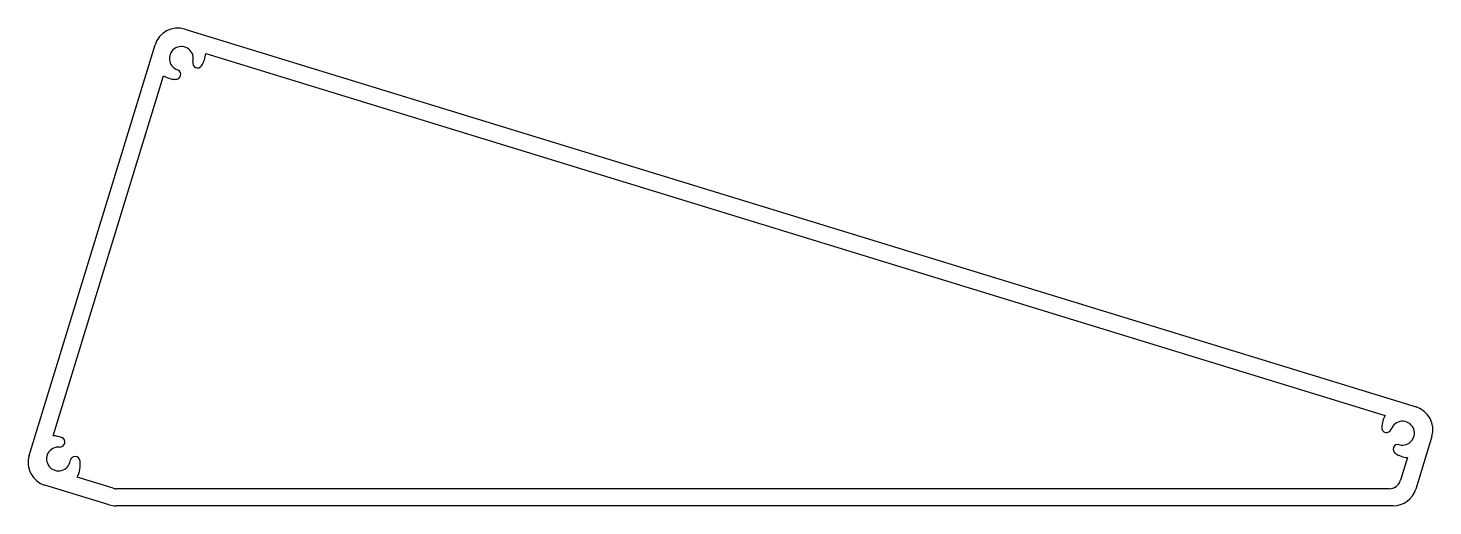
# Model space of a CAD drawing. Extents: x -97 to 90, y 2 to 66.
import ezdxf

# ---------------------------------------------------------------- set-up
doc = ezdxf.new("R2010")
doc.units = 0
doc.header["$MEASUREMENT"] = 0
doc.layers.get('0').update_dxf_attribs({"linetype": 'CONTINUOUS'})

msp = doc.modelspace()

# ---------------------------------------------------------------- linework, layer by layer
at = {"color": 7}
for p, q in [((-75.88, 65.77), (88.03, 15.49)), ((-96.6, 9.03), (-79.84, 63.67)), ((-73.1, 62.53), (83.92, 14.36)), ((-93.41, 11.64), (-78.71, 59.55)), ((90.14, 11.53), (88, 4.55)), ((86.9, 8.75), (85.97, 5.72)), ((-85.4, 4.67), (-90.21, 6.14)), ((-85.97, 2.45), (-94.5, 5.07)), ((84.45, 4.6), (-84.93, 4.6)), ((84.97, 2.31), (-85.04, 2.31))]:
    msp.add_line(p, q, dxfattribs=at)
for centre, radius, start, end in [((-76.81, 62.74), 3.17, 72.9459, 162.9459), ((-76.34, 61.87), 1.59, 117.9459, 251.214), ((-76.34, 61.87), 1.59, 344.6779, 117.9459), ((-76.89, 62.9), 3.81, 328.5326, 354.5285), ((-77.07, 59.75), 0.652, 263.6132, 71.2139), ((-74.18, 61.27), 0.652, 164.6779, 325.8827), ((-76.89, 62.89), 3.81, 241.3633, 266.2632), ((87.1, 12.46), 3.17, 342.9459, 72.9459), ((87.26, 12.54), 3.81, 151.3633, 176.2632), ((86.23, 11.99), 1.59, 27.9459, 161.214), ((-93.61, 7.84), 3.81, 68.8629, 87.0138), ((-92.5, 10.8), 0.652, 265.0082, 66.2129), ((84.11, 12.72), 0.652, 173.6132, 341.2139), ((86.23, 11.99), 1.59, 254.6779, 27.9459), ((-92.7, 8.56), 1.59, 85.0081, 218.2761), ((85.64, 9.83), 0.652, 74.6779, 235.8827), ((-93.57, 8.1), 3.17, 162.9459, 252.9459), ((-92.7, 8.56), 1.59, 218.2761, 351.5442), ((-90.48, 8.24), 0.652, 3.9435, 171.5441), ((-93.61, 7.84), 3.81, 333.4193, 6.5934), ((87.26, 12.54), 3.81, 238.5326, 264.5285), ((84.45, 6.19), 1.59, 270, 342.9459), ((-84.93, 6.19), 1.59, 252.9459, 270), ((84.97, 5.49), 3.17, 270, 342.9459), ((-85.04, 5.49), 3.17, 252.9459, 270)]:
    msp.add_arc(centre, radius, start, end, dxfattribs=at)

doc.saveas('drawing.dxf')
